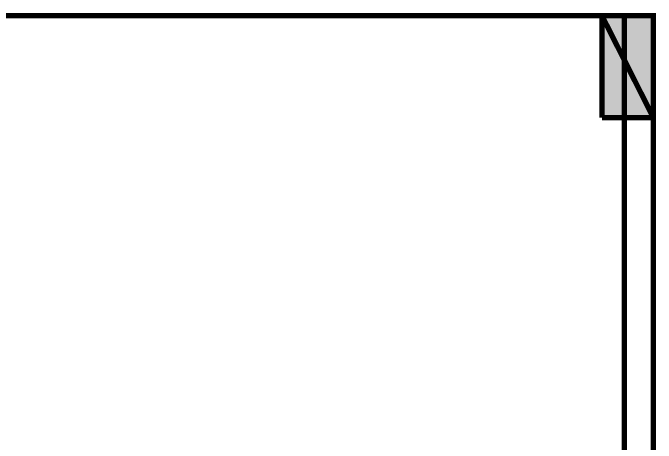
# Model space of a CAD drawing. Header units: inches. Extents: x -524 to 1067, y -71 to 1110.
# Drawn here: x 846.2 to 958.4, y 529.5 to 604.5 of the extents above; entities that cross this region are included whole.
import ezdxf

# ---------------------------------------------------------------- set-up
doc = ezdxf.new("R2010")
doc.units = ezdxf.units.IN
doc.header["$MEASUREMENT"] = 0
doc.layers.add('H', color=7, linetype='Continuous')
doc.layers.add('P', color=7, linetype='Continuous')

msp = doc.modelspace()

# ---------------------------------------------------------------- hatches: boundary and pattern name
at = {"layer": 'H', "linetype": 'Continuous'}
msp.add_hatch(color=256, dxfattribs=at).paths.add_polyline_path([(948.95, 586.24), (948.95, 604.07), (958.03, 604.07), (958.03, 586.24), (948.95, 586.24)])

# ---------------------------------------------------------------- linework, layer by layer
at = {"layer": 'P', "const_width": 0.927}
for points in [[(794.57, 604.07), (957.96, 604.07)], [(957.96, 586.24), (948.95, 604.07)], [(948.95, 604.07), (948.95, 586.24)], [(957.96, 586.24), (948.95, 604.07)], [(948.95, 604.07), (957.96, 604.07), (957.96, 586.24)], [(952.88, 604.07), (952.88, -14.74)], [(957.96, 604.07), (957.96, -19.82)], [(948.95, 586.24), (957.96, 586.24)]]:
    msp.add_lwpolyline(points, dxfattribs=at)

doc.saveas('drawing.dxf')
